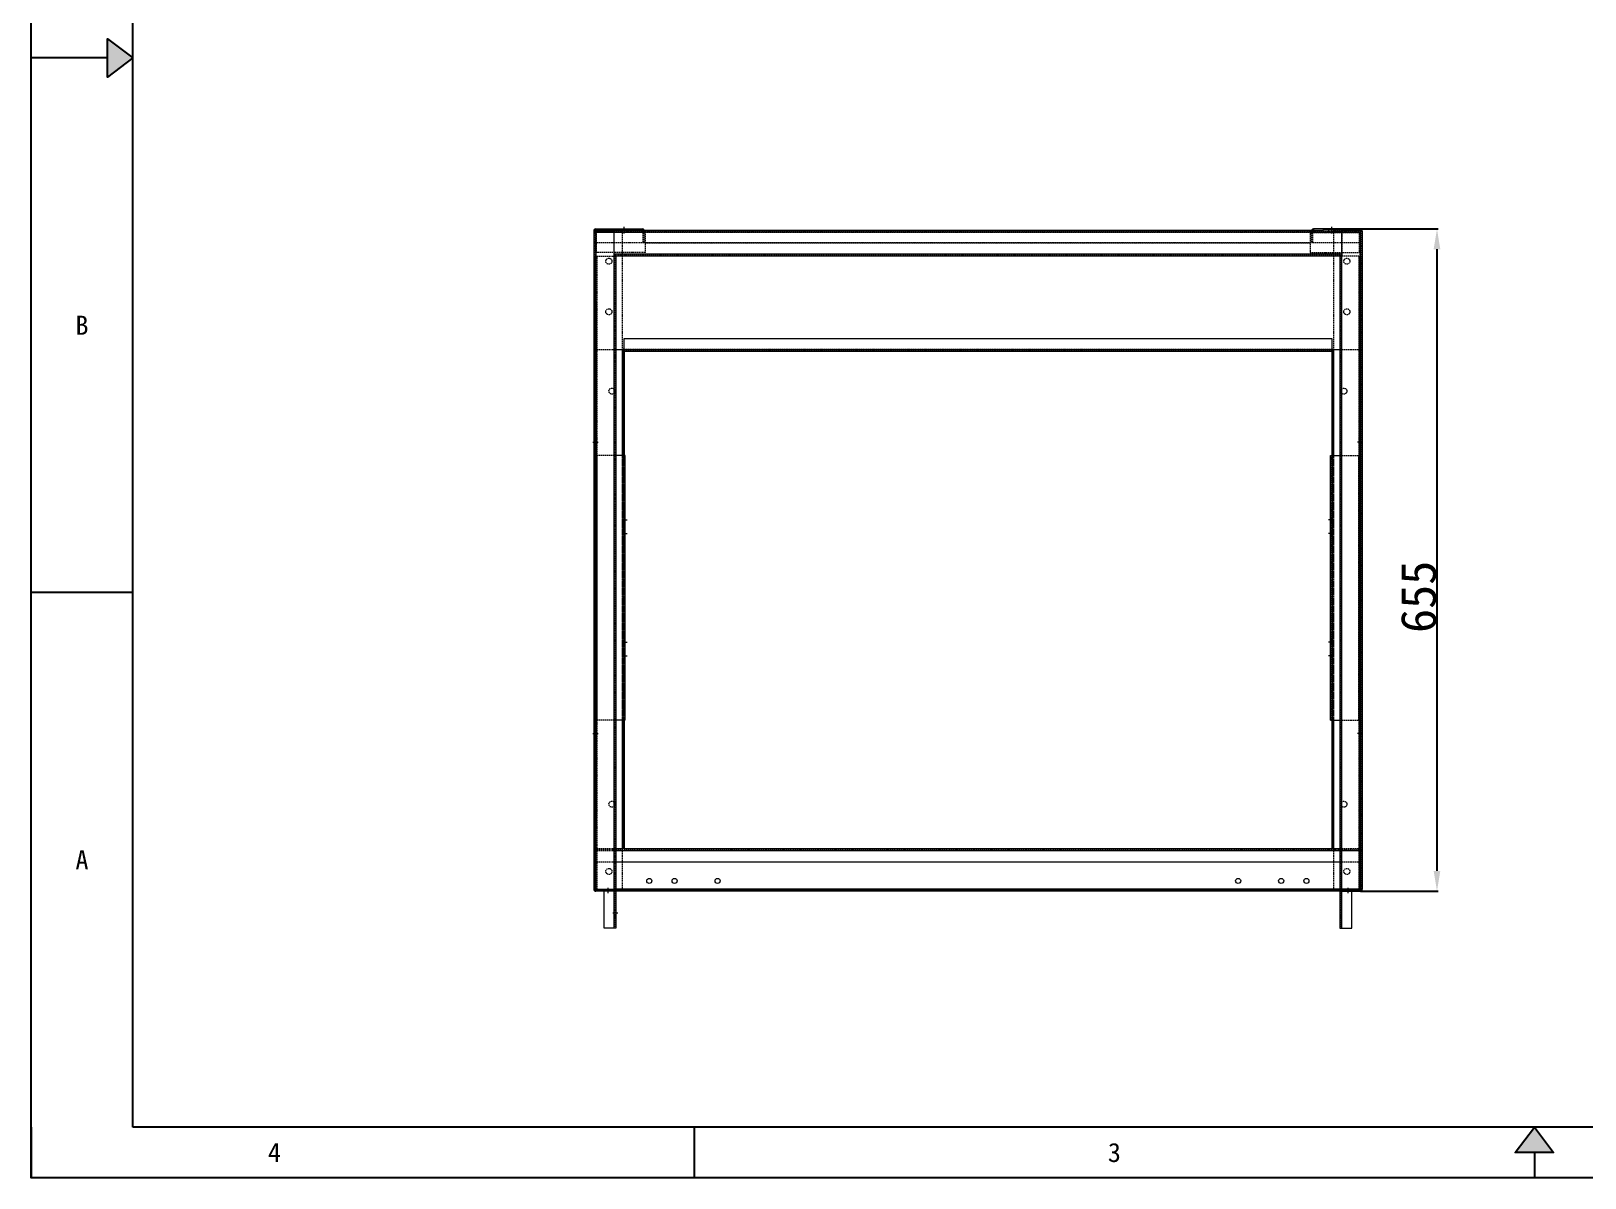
# Model space of a CAD drawing. Header units: millimetres. Extents: x 12436 to 30221, y 8547 to 23793.
# Drawn here: x 12488 to 14025, y 17318 to 18452 of the extents above; entities that cross this region are included whole.
import ezdxf
from ezdxf.enums import TextEntityAlignment as Align

# ---------------------------------------------------------------- set-up
doc = ezdxf.new("R2010")
doc.units = ezdxf.units.MM
doc.header["$PDSIZE"] = -1
for name, pattern in [('CENTERX2', [20.32, 12.7, -2.54, 2.54, -2.54]), ('DOT', [0.25, 0, -0.25]), ('HIDDEN', [1.905, 1.27, -0.635])]:
    doc.linetypes.add(name, pattern=pattern)
doc.layers.add('print', color=30, linetype='Continuous')
doc.styles.add('Dartop', font='SIMFANG.TTF')
doc.dimstyles.new('ISO-25', dxfattribs={"dimtxt": 35, "dimasz": 20, "dimexe": 1.25, "dimexo": 0.625, "dimtad": 1, "dimdsep": 46, "dimtxsty": 'Standard', "dimcen": 2.5, "dimadec": 0, "dimazin": 0, "dimtfac": 1, "dimtmove": 0, "dimatfit": 3, "dimfxl": 1, "dimarcsym": 0})

# ---------------------------------------------------------------- blocks, each defined once
blk = doc.blocks.new('*U6')
at = {"color": 254, "linetype": 'Continuous', "extrusion": (0, 0, -1)}
for points in [[(-17, 0.333), (-16.812, 0.25), (-17, 0.5)], [(-17, 0.333), (-17, 0.5), (-17.188, 0.25)], [(-17, 0.333), (-17.188, 0.25), (-16.812, 0.25)]]:
    blk.add_solid(points, dxfattribs=at)
blk = doc.blocks.new('*U4')
at = {"color": 254, "linetype": 'Continuous', "extrusion": (0, 0, -1)}
for points in [[(-0.833, 11), (-0.75, 10.812), (-0.75, 11.188)], [(-0.833, 11), (-0.75, 11.188), (-1, 11)], [(-0.833, 11), (-1, 11), (-0.75, 10.812)]]:
    blk.add_solid(points, dxfattribs=at)
blk = doc.blocks.new('*D395')
at = {"color": 0, "lineweight": -2}
for p, q in [((13803.1, 18256.3), (13879.9, 18256.3)), ((13878.6, 18236.3), (13878.6, 17621.3)), ((13803.1, 17601.3), (13879.9, 17601.3))]:
    blk.add_line(p, q, dxfattribs=at)
at = {"color": 0}
for points in [[(13875.3, 18236.3), (13881.9, 18236.3), (13878.6, 18256.3)], [(13875.3, 17621.3), (13881.9, 17621.3), (13878.6, 17601.3)]]:
    blk.add_solid(points, dxfattribs=at)
at = {"layer": 'Defpoints', "color": 0}
for p in [(13802.5, 18256.3), (13802.5, 17601.3), (13878.6, 17601.3)]:
    blk.add_point(p, dxfattribs=at)
at = {"color": 0, "insert": (13860.5, 17892.4), "char_height": 35, "attachment_point": 5, "rotation": 90}
blk.add_mtext('655', dxfattribs=at)

msp = doc.modelspace()

# ---------------------------------------------------------------- linework, layer by layer
at = {"color": 0, "linetype": 'DOT'}
for p, q in [((12487.871, 17367.915), (12487.871, 19483.038)), ((15636.836, 17317.555), (12487.871, 17317.555))]:
    msp.add_line(p, q, dxfattribs=at)
at = {"color": 0}
for p, q in [((12588.591, 17367.915), (12588.591, 19483.038)), ((12563.411, 18425.477), (12487.871, 18425.477)), ((12588.591, 17896.696), (12487.871, 17896.696)), ((12487.871, 17367.915), (12487.871, 17317.555)), ((15586.476, 17367.915), (12588.591, 17367.915)), ((13144.013, 17317.555), (13144.013, 17367.915)), ((13974.954, 17342.735), (13974.954, 17317.555)), ((12487.871, 17317.555), (12487.871, 17317.555))]:
    msp.add_line(p, q, dxfattribs=at)
at = {"color": 7, "linetype": 'Continuous', "lineweight": 15}
for p, q in [((13044.442, 18254.394), (13044.442, 17603.268)), ((13044.442, 18254.394), (13046.379, 18254.394)), ((13045.642, 18254.394), (13045.642, 18255.131)), ((13064.502, 18255.131), (13045.642, 18255.131)), ((13046.379, 18255.131), (13046.379, 18256.331)), ((13046.379, 18256.331), (13082.502, 18256.331)), ((13046.379, 18255.131), (13082.502, 18255.131)), ((13046.379, 18254.394), (13046.379, 17603.268)), ((13064.505, 18254.394), (13046.379, 18254.394)), ((13064.502, 18255.131), (13766.209, 18255.131)), ((13064.502, 18254.394), (13064.502, 18255.131)), ((13064.502, 18231.468), (13064.502, 18253.194)), ((13784.379, 18253.194), (13064.502, 18253.194)), ((13064.505, 18229.731), (13064.505, 18254.394)), ((13082.502, 18255.131), (13082.502, 18256.331)), ((13082.502, 18256.331), (13092.502, 18256.331)), ((13092.502, 18256.331), (13092.502, 18255.131)), ((13756.382, 18256.331), (13756.382, 18255.131)), ((13766.382, 18256.331), (13756.382, 18256.331)), ((13766.382, 18255.131), (13766.382, 18256.331)), ((13802.505, 18256.331), (13766.382, 18256.331)), ((13802.505, 18255.131), (13766.382, 18255.131)), ((13784.379, 18254.394), (13802.505, 18254.394)), ((13784.379, 18229.731), (13784.379, 18254.394)), ((13784.382, 18255.131), (13784.382, 18254.394)), ((13802.505, 18255.131), (13802.505, 18256.331)), ((13802.505, 18254.394), (13802.505, 17603.268)), ((13804.442, 18254.394), (13802.505, 18254.394)), ((13804.442, 18254.394), (13804.442, 17603.268)), ((13784.379, 18231.468), (13064.502, 18231.468)), ((13064.505, 17603.268), (13064.505, 18229.731)), ((13064.505, 18229.731), (13066.242, 18229.731)), ((13784.379, 18229.731), (13782.642, 18229.731)), ((13784.379, 17603.268), (13784.379, 18229.731)), ((13782.442, 18229.531), (13066.442, 18229.531)), ((13066.442, 18229.531), (13066.442, 17603.268)), ((13782.442, 18229.531), (13782.442, 17603.268)), ((13074.442, 18137.071), (13074.442, 18148.134)), ((13074.442, 18148.134), (13774.442, 18148.134)), ((13774.442, 18148.134), (13774.442, 18137.071)), ((13066.442, 18137.071), (13073.242, 18137.071)), ((13072.505, 18137.071), (13072.505, 18032.331)), ((13074.442, 18137.331), (13073.242, 18137.331)), ((13073.242, 18137.331), (13073.242, 18032.331)), ((13074.442, 18137.331), (13074.442, 18032.331)), ((13074.442, 18137.071), (13774.442, 18137.071)), ((13074.442, 18135.134), (13074.442, 18137.071)), ((13074.442, 18137.071), (13074.442, 18137.071)), ((13774.442, 18135.134), (13074.442, 18135.134)), ((13774.442, 18137.331), (13775.642, 18137.331)), ((13774.442, 18137.331), (13774.442, 18032.331)), ((13774.442, 18137.071), (13774.442, 18135.134)), ((13774.442, 18137.071), (13774.442, 18137.071)), ((13775.642, 18137.331), (13775.642, 18032.331)), ((13775.642, 18137.071), (13782.442, 18137.071)), ((13776.379, 18137.071), (13776.379, 18032.331)), ((13073.705, 18032.331), (13066.442, 18032.331)), ((13073.705, 17770.331), (13073.705, 18032.331)), ((13075.642, 18032.331), (13073.705, 18032.331)), ((13075.642, 17770.331), (13075.642, 18032.331)), ((13773.242, 17770.331), (13773.242, 18032.331)), ((13773.242, 18032.331), (13775.179, 18032.331)), ((13775.179, 17770.331), (13775.179, 18032.331)), ((13775.179, 18032.331), (13782.442, 18032.331)), ((13073.705, 17770.331), (13066.442, 17770.331)), ((13072.505, 17770.331), (13072.505, 17643.331)), ((13073.242, 17770.331), (13073.242, 17643.331)), ((13075.642, 17770.331), (13073.705, 17770.331)), ((13074.442, 17770.331), (13074.442, 17643.331)), ((13773.242, 17770.331), (13775.179, 17770.331)), ((13774.442, 17770.331), (13774.442, 17643.331)), ((13775.179, 17770.331), (13782.442, 17770.331)), ((13775.642, 17770.331), (13775.642, 17643.331)), ((13776.379, 17770.331), (13776.379, 17643.331)), ((13066.442, 17643.331), (13073.242, 17643.331)), ((13066.442, 17641.394), (13782.442, 17641.394)), ((13066.442, 17630.331), (13782.442, 17630.331)), ((13074.442, 17643.331), (13073.242, 17643.331)), ((13074.442, 17643.331), (13774.442, 17643.331)), ((13774.442, 17643.331), (13775.642, 17643.331)), ((13775.642, 17643.331), (13782.442, 17643.331)), ((13046.379, 17603.268), (13044.442, 17603.268)), ((13045.642, 17603.196), (13045.642, 17603.268)), ((13054.642, 17602.531), (13046.377, 17602.531)), ((13046.379, 17603.268), (13064.505, 17603.268)), ((13066.442, 17602.531), (13046.379, 17602.531)), ((13046.379, 17602.531), (13046.379, 17601.331)), ((13066.442, 17601.331), (13046.379, 17601.331)), ((13047.582, 17602.531), (13047.582, 17602.531)), ((13054.642, 17602.531), (13054.642, 17602.531)), ((13054.642, 17564.531), (13054.642, 17601.331)), ((13066.442, 17603.268), (13064.505, 17603.268)), ((13064.505, 17602.531), (13064.505, 17603.268)), ((13064.505, 17564.531), (13064.505, 17601.331)), ((13782.442, 17603.268), (13066.442, 17603.268)), ((13066.442, 17603.268), (13066.442, 17602.531)), ((13066.442, 17603.268), (13066.442, 17603.268)), ((13066.442, 17603.268), (13066.442, 17602.531)), ((13066.442, 17603.268), (13066.442, 17603.268)), ((13066.442, 17602.531), (13066.442, 17602.531)), ((13782.442, 17602.531), (13066.442, 17602.531)), ((13066.442, 17601.331), (13066.442, 17602.531)), ((13782.442, 17601.331), (13066.442, 17601.331)), ((13066.442, 17601.331), (13066.442, 17564.531)), ((13782.442, 17603.268), (13782.442, 17602.531)), ((13782.442, 17603.268), (13784.379, 17603.268)), ((13782.442, 17603.268), (13782.442, 17603.268)), ((13782.442, 17602.531), (13782.442, 17603.268)), ((13782.442, 17603.268), (13782.442, 17603.268)), ((13782.442, 17602.531), (13802.505, 17602.531)), ((13782.442, 17601.331), (13782.442, 17602.531)), ((13782.442, 17602.531), (13782.442, 17602.531)), ((13782.442, 17601.331), (13782.442, 17564.531)), ((13782.442, 17601.331), (13802.505, 17601.331)), ((13802.505, 17603.268), (13784.379, 17603.268)), ((13784.379, 17602.531), (13784.379, 17603.268)), ((13784.379, 17564.531), (13784.379, 17601.331)), ((13794.242, 17602.531), (13802.507, 17602.531)), ((13794.242, 17602.531), (13794.242, 17602.531)), ((13794.242, 17564.531), (13794.242, 17601.331)), ((13801.302, 17602.531), (13801.302, 17602.531)), ((13802.505, 17603.268), (13804.442, 17603.268)), ((13802.505, 17602.531), (13802.505, 17601.331)), ((13803.242, 17603.196), (13803.242, 17603.268)), ((13064.505, 17564.531), (13054.642, 17564.531)), ((13066.442, 17564.531), (13064.505, 17564.531)), ((13782.442, 17564.531), (13784.379, 17564.531)), ((13784.379, 17564.531), (13794.242, 17564.531))]:
    msp.add_line(p, q, dxfattribs=at)
at = {"color": 7, "linetype": 'HIDDEN', "lineweight": 0}
for p, q in [((13045.642, 18253.931), (13045.642, 18254.394)), ((13045.642, 18254.394), (13045.642, 17603.268)), ((13064.502, 18253.931), (13045.642, 18253.931)), ((13803.242, 18253.194), (13045.642, 18253.194)), ((13803.242, 18253.194), (13045.642, 18253.194)), ((13045.642, 18253.194), (13803.242, 18253.194)), ((13045.642, 18253.194), (13803.242, 18253.194)), ((13047.342, 18252.931), (13045.642, 18252.931)), ((13046.379, 18255.131), (13046.379, 18256.331)), ((13046.379, 18254.394), (13046.379, 17603.268)), ((13046.379, 17603.268), (13046.379, 18254.394)), ((13046.379, 18254.394), (13046.379, 17603.268)), ((13046.842, 18232.931), (13046.842, 18252.931)), ((13047.342, 18232.931), (13047.342, 18252.931)), ((13095.642, 18252.931), (13047.342, 18252.931)), ((13047.342, 18232.931), (13047.342, 18252.931)), ((13064.502, 18253.194), (13064.502, 18254.394)), ((13064.502, 18253.931), (13784.382, 18253.931)), ((13784.382, 18253.194), (13064.502, 18253.194)), ((13064.505, 18254.394), (13072.505, 18254.394)), ((13072.505, 18254.394), (13072.505, 18137.331)), ((13082.502, 18256.331), (13082.502, 18255.131)), ((13093.239, 18254.394), (13094.439, 18254.394)), ((13093.239, 18243.331), (13093.239, 18254.394)), ((13093.239, 18254.394), (13094.439, 18254.394)), ((13094.439, 18243.331), (13094.439, 18254.394)), ((13095.642, 18253.194), (13095.642, 18255.131)), ((13753.242, 18253.194), (13095.642, 18253.194)), ((13095.642, 18252.931), (13095.642, 18253.194)), ((13753.242, 18253.194), (13095.642, 18253.194)), ((13095.642, 18232.931), (13095.642, 18252.931)), ((13753.242, 18255.131), (13753.242, 18253.194)), ((13753.242, 18253.194), (13753.242, 18252.931)), ((13753.242, 18252.931), (13801.542, 18252.931)), ((13753.242, 18252.931), (13753.242, 18232.931)), ((13755.645, 18254.394), (13754.445, 18254.394)), ((13754.445, 18243.331), (13754.445, 18254.394)), ((13755.645, 18254.394), (13754.445, 18254.394)), ((13755.645, 18243.331), (13755.645, 18254.394)), ((13766.382, 18256.331), (13766.382, 18255.131)), ((13776.379, 18254.394), (13776.379, 18137.331)), ((13784.379, 18254.394), (13776.379, 18254.394)), ((13784.382, 18253.194), (13784.379, 18253.194)), ((13784.382, 18254.394), (13784.382, 18253.194)), ((13803.242, 18253.931), (13784.382, 18253.931)), ((13784.382, 18253.194), (13784.382, 18231.468)), ((13801.542, 18252.931), (13801.542, 18232.931)), ((13801.542, 18252.931), (13803.242, 18252.931)), ((13801.542, 18252.931), (13801.542, 18232.931)), ((13802.042, 18252.931), (13802.042, 18232.931)), ((13802.505, 18255.131), (13802.505, 18256.331)), ((13803.242, 18255.131), (13802.505, 18255.131)), ((13802.505, 18254.394), (13802.505, 17603.268)), ((13802.505, 17603.268), (13802.505, 18254.394)), ((13802.505, 18254.394), (13802.505, 17603.268)), ((13803.242, 18254.394), (13803.242, 18255.131)), ((13803.242, 18254.394), (13803.242, 17603.268)), ((13803.242, 18242.631), (13045.642, 18242.631)), ((13047.342, 18232.931), (13045.642, 18232.931)), ((13095.642, 18232.931), (13047.342, 18232.931)), ((13064.502, 18229.531), (13064.502, 18231.468)), ((13784.382, 18231.468), (13064.502, 18231.468)), ((13784.382, 18230.731), (13064.502, 18230.731)), ((13064.505, 17603.268), (13064.505, 18229.731)), ((13065.242, 18229.731), (13065.242, 17603.268)), ((13066.242, 18229.731), (13066.442, 18229.731)), ((13066.442, 18229.731), (13066.442, 18229.531)), ((13094.439, 18243.331), (13093.239, 18243.331)), ((13753.242, 18242.131), (13095.642, 18242.131)), ((13753.242, 18232.931), (13801.542, 18232.931)), ((13754.445, 18243.331), (13755.645, 18243.331)), ((13782.442, 18229.731), (13782.442, 18229.531)), ((13782.642, 18229.731), (13782.442, 18229.731)), ((13783.642, 18229.731), (13783.642, 17603.268)), ((13784.382, 18231.468), (13784.379, 18231.468)), ((13784.379, 17603.268), (13784.379, 18229.731)), ((13784.382, 18231.468), (13784.382, 18229.531)), ((13801.542, 18232.931), (13803.242, 18232.931)), ((13045.642, 17603.268), (13045.642, 18229.531)), ((13045.642, 18229.531), (13064.502, 18229.531)), ((13045.645, 17602.331), (13045.645, 18229.531)), ((13046.845, 17602.331), (13046.845, 18229.531)), ((13047.582, 18229.531), (13047.582, 17602.531)), ((13047.582, 18229.531), (13047.582, 17602.531)), ((13066.442, 18229.531), (13064.502, 18229.531)), ((13064.505, 17564.531), (13064.505, 18229.531)), ((13064.505, 17564.531), (13064.505, 18229.531)), ((13064.505, 17564.531), (13064.505, 18229.531)), ((13064.505, 17603.268), (13064.505, 18229.531)), ((13784.382, 18229.531), (13782.442, 18229.531)), ((13784.379, 17564.531), (13784.379, 18229.531)), ((13784.379, 17564.531), (13784.379, 18229.531)), ((13784.379, 17564.531), (13784.379, 18229.531)), ((13784.379, 17603.268), (13784.379, 18229.531)), ((13803.242, 18229.531), (13784.382, 18229.531)), ((13801.302, 18229.531), (13801.302, 17602.531)), ((13801.302, 18229.531), (13801.302, 17602.531)), ((13802.039, 17602.331), (13802.039, 18229.531)), ((13803.239, 17602.331), (13803.239, 18229.531)), ((13803.242, 17603.268), (13803.242, 18229.531)), ((13045.642, 18185.331), (13046.842, 18185.331)), ((13046.842, 18185.331), (13046.842, 17665.331)), ((13803.242, 18185.331), (13802.042, 18185.331)), ((13802.042, 18185.331), (13802.042, 17665.331)), ((13045.642, 18167.331), (13044.442, 18167.331)), ((13803.242, 18167.331), (13804.442, 18167.331)), ((13045.642, 18137.071), (13066.442, 18137.071)), ((13072.505, 18137.331), (13072.505, 17643.331)), ((13073.242, 18137.331), (13072.505, 18137.331)), ((13072.505, 18137.331), (13072.505, 18137.071)), ((13073.242, 18137.071), (13074.442, 18137.071)), ((13074.442, 18137.071), (13774.442, 18137.071)), ((13774.442, 18137.071), (13074.442, 18137.071)), ((13774.442, 18137.071), (13074.442, 18137.071)), ((13774.442, 18136.334), (13074.442, 18136.334)), ((13774.442, 18137.071), (13775.642, 18137.071)), ((13775.642, 18137.331), (13776.379, 18137.331)), ((13776.379, 18137.331), (13776.379, 17643.331)), ((13776.379, 18137.331), (13776.379, 18137.071)), ((13782.442, 18137.071), (13803.242, 18137.071)), ((13045.642, 18050.331), (13046.842, 18050.331)), ((13045.642, 18045.331), (13046.842, 18045.331)), ((13045.642, 18045.331), (13046.842, 18045.331)), ((13045.642, 18045.331), (13046.842, 18045.331)), ((13045.642, 18045.331), (13046.842, 18045.331)), ((13803.242, 18050.331), (13802.042, 18050.331)), ((13803.242, 18045.331), (13802.042, 18045.331)), ((13803.242, 18045.331), (13802.042, 18045.331)), ((13803.242, 18045.331), (13802.042, 18045.331)), ((13803.242, 18045.331), (13802.042, 18045.331)), ((13045.642, 18032.331), (13047.579, 18032.331)), ((13066.442, 18032.331), (13047.579, 18032.331)), ((13047.579, 18032.331), (13047.579, 17770.331)), ((13047.579, 18032.331), (13047.579, 17770.331)), ((13047.579, 17770.331), (13047.579, 18032.331)), ((13047.579, 17770.331), (13047.579, 18032.331)), ((13072.505, 18032.331), (13072.505, 17770.331)), ((13073.242, 18032.331), (13073.242, 17770.331)), ((13073.705, 17770.331), (13073.705, 18032.331)), ((13073.705, 17770.331), (13073.705, 18032.331)), ((13073.705, 17770.331), (13073.705, 18032.331)), ((13074.442, 17770.331), (13074.442, 18032.331)), ((13074.442, 18032.331), (13074.442, 17770.331)), ((13774.442, 17770.331), (13774.442, 18032.331)), ((13774.442, 18032.331), (13774.442, 17770.331)), ((13775.179, 17770.331), (13775.179, 18032.331)), ((13775.179, 17770.331), (13775.179, 18032.331)), ((13775.179, 17770.331), (13775.179, 18032.331)), ((13775.642, 18032.331), (13775.642, 17770.331)), ((13776.379, 18032.331), (13776.379, 17770.331)), ((13782.442, 18032.331), (13801.305, 18032.331)), ((13801.305, 18032.331), (13801.305, 17770.331)), ((13803.242, 18032.331), (13801.305, 18032.331)), ((13801.305, 18032.331), (13801.305, 17770.331)), ((13801.305, 17770.331), (13801.305, 18032.331)), ((13801.305, 17770.331), (13801.305, 18032.331)), ((13046.842, 17769.871), (13045.642, 17769.871)), ((13045.642, 17769.831), (13046.842, 17769.831)), ((13066.442, 17770.331), (13047.579, 17770.331)), ((13782.442, 17770.331), (13801.305, 17770.331)), ((13802.042, 17769.871), (13803.242, 17769.871)), ((13803.242, 17769.831), (13802.042, 17769.831)), ((13045.642, 17757.331), (13046.842, 17757.331)), ((13045.642, 17757.331), (13046.842, 17757.331)), ((13045.642, 17757.331), (13046.842, 17757.331)), ((13045.642, 17757.331), (13046.842, 17757.331)), ((13803.242, 17757.331), (13802.042, 17757.331)), ((13803.242, 17757.331), (13802.042, 17757.331)), ((13803.242, 17757.331), (13802.042, 17757.331)), ((13803.242, 17757.331), (13802.042, 17757.331)), ((13045.642, 17752.331), (13046.842, 17752.331)), ((13803.242, 17752.331), (13802.042, 17752.331)), ((13045.642, 17677.331), (13044.442, 17677.331)), ((13803.242, 17677.331), (13804.442, 17677.331)), ((13045.642, 17665.331), (13046.842, 17665.331)), ((13045.645, 17665.131), (13046.845, 17665.131)), ((13803.239, 17665.131), (13802.039, 17665.131)), ((13803.242, 17665.331), (13802.042, 17665.331)), ((13045.642, 17643.331), (13066.442, 17643.331)), ((13045.642, 17642.131), (13803.242, 17642.131)), ((13045.642, 17641.394), (13803.242, 17641.394)), ((13045.642, 17641.394), (13803.242, 17641.394)), ((13045.642, 17641.394), (13803.242, 17641.394)), ((13045.642, 17641.394), (13066.442, 17641.394)), ((13045.642, 17630.331), (13066.442, 17630.331)), ((13072.505, 17643.331), (13072.505, 17603.268)), ((13776.379, 17643.331), (13776.379, 17603.268)), ((13782.442, 17643.331), (13803.242, 17643.331)), ((13782.442, 17641.394), (13803.242, 17641.394)), ((13782.442, 17630.331), (13803.242, 17630.331)), ((13045.642, 17603.268), (13066.442, 17603.268)), ((13045.642, 17602.531), (13045.642, 17603.196)), ((13046.377, 17602.531), (13045.642, 17602.531)), ((13047.582, 17602.331), (13045.645, 17602.331)), ((13046.379, 17602.531), (13046.379, 17601.331)), ((13047.582, 17602.531), (13047.582, 17602.331)), ((13053.442, 17601.331), (13053.442, 17602.531)), ((13054.642, 17601.331), (13054.642, 17602.531)), ((13064.505, 17601.331), (13064.505, 17602.531)), ((13065.242, 17603.268), (13065.242, 17564.531)), ((13782.442, 17603.268), (13066.442, 17603.268)), ((13072.505, 17603.268), (13066.442, 17603.268)), ((13066.442, 17602.531), (13066.442, 17601.331)), ((13776.379, 17603.268), (13782.442, 17603.268)), ((13782.442, 17603.268), (13803.242, 17603.268)), ((13782.442, 17602.531), (13782.442, 17601.331)), ((13783.642, 17603.268), (13783.642, 17564.531)), ((13784.379, 17601.331), (13784.379, 17602.531)), ((13794.242, 17601.331), (13794.242, 17602.531)), ((13795.442, 17601.331), (13795.442, 17602.531)), ((13801.302, 17602.531), (13801.302, 17602.331)), ((13801.302, 17602.331), (13803.239, 17602.331)), ((13802.505, 17602.531), (13802.505, 17601.331)), ((13802.507, 17602.531), (13803.242, 17602.531)), ((13803.242, 17602.531), (13803.242, 17603.196))]:
    msp.add_line(p, q, dxfattribs=at)
at = {"color": 7, "linetype": 'CENTERX2', "lineweight": 0}
for p, q in [((13074.442, 18255.131), (13074.442, 18258.331)), ((13074.442, 18251.931), (13074.442, 18255.131)), ((13774.442, 18255.131), (13774.442, 18258.331)), ((13774.442, 18251.931), (13774.442, 18255.131)), ((13043.642, 18045.331), (13048.842, 18045.331)), ((13805.242, 18045.331), (13800.042, 18045.331)), ((13072.442, 17968.581), (13077.642, 17968.581)), ((13776.442, 17968.581), (13771.242, 17968.581)), ((13072.442, 17955.081), (13077.642, 17955.081)), ((13776.442, 17955.081), (13771.242, 17955.081)), ((13072.442, 17847.581), (13077.642, 17847.581)), ((13776.442, 17847.581), (13771.242, 17847.581)), ((13072.442, 17834.081), (13077.642, 17834.081)), ((13776.442, 17834.081), (13771.242, 17834.081)), ((13043.642, 17757.331), (13048.842, 17757.331)), ((13805.242, 17757.331), (13800.042, 17757.331)), ((13058.442, 17604.531), (13058.442, 17599.331)), ((13790.442, 17604.531), (13790.442, 17599.331)), ((13063.242, 17579.731), (13068.442, 17579.731))]:
    msp.add_line(p, q, dxfattribs=at)
at = {"color": 0}
for points in [[(12588.591, 18425.477), (12563.411, 18406.592), (12563.411, 18444.362), (12588.591, 18425.477)], [(13974.954, 17367.915), (13993.839, 17342.735), (13956.069, 17342.735), (13974.954, 17367.915)]]:
    msp.add_lwpolyline(points, close=True, dxfattribs=at)
at = {"color": 7, "linetype": 'HIDDEN', "lineweight": 0, "flags": 128}
for points in [[(13094.439, 18254.394), (13094.401, 18254.772), (13094.293, 18255.131)], [(13754.445, 18254.394), (13754.483, 18254.772), (13754.591, 18255.131)]]:
    msp.add_lwpolyline(points, dxfattribs=at)
at = {"color": 7, "linetype": 'HIDDEN', "lineweight": 0}
for centre in [(13059.442, 18224.394), (13789.442, 18224.394), (13059.442, 18174.394), (13789.442, 18174.394), (13062.442, 18095.894), (13786.442, 18095.894), (13062.442, 17687.268), (13786.442, 17687.268), (13059.442, 17620.768), (13789.442, 17620.768)]:
    msp.add_circle(centre, 3, dxfattribs=at)
at = {"color": 7, "linetype": 'Continuous', "lineweight": 15}
for centre in [(13099.442, 17611.331), (13124.442, 17611.331), (13166.942, 17611.331), (13681.942, 17611.331), (13724.442, 17611.331), (13749.442, 17611.331)]:
    msp.add_circle(centre, 2.5, dxfattribs=at)
for centre, radius, start, end in [((13046.379, 18254.394), 1.937, 90, 180), ((13046.379, 18254.394), 0.737, 90, 180), ((13092.502, 18254.394), 1.937, 22.355818, 90), ((13756.382, 18254.394), 1.937, 90, 157.644182), ((13802.505, 18254.394), 1.937, 0, 90), ((13802.505, 18254.394), 0.737, 0, 90)]:
    msp.add_arc(centre, radius, start, end, dxfattribs=at)
at = {"color": 7, "linetype": 'HIDDEN', "lineweight": 0}
for centre, start, end in [((13092.502, 18254.394), 0, 90), ((13756.382, 18254.394), 90, 180)]:
    msp.add_arc(centre, 0.737, start, end, dxfattribs=at)
for points in [[(13071.442, 18256.331), (13071.442, 18255.131)], [(13071.442, 18255.131), (13071.442, 18253.931)], [(13077.442, 18255.131), (13077.442, 18256.331)], [(13077.442, 18253.931), (13077.442, 18255.131)], [(13771.442, 18256.331), (13771.442, 18255.131)], [(13771.442, 18255.131), (13771.442, 18253.931)], [(13777.442, 18255.131), (13777.442, 18256.331)], [(13777.442, 18253.931), (13777.442, 18255.131)], [(13066.442, 18159.831), (13065.242, 18159.831)], [(13065.242, 18155.831), (13066.442, 18155.831)], [(13783.642, 18159.831), (13782.442, 18159.831)], [(13782.442, 18155.831), (13783.642, 18155.831)], [(13066.442, 18128.831), (13065.242, 18128.831)], [(13065.242, 18124.831), (13066.442, 18124.831)], [(13783.642, 18128.831), (13782.442, 18128.831)], [(13782.442, 18124.831), (13783.642, 18124.831)], [(13066.442, 17993.831), (13065.242, 17993.831)], [(13065.242, 17989.831), (13066.442, 17989.831)], [(13783.642, 17993.831), (13782.442, 17993.831)], [(13782.442, 17989.831), (13783.642, 17989.831)], [(13075.642, 17970.331), (13074.442, 17970.331)], [(13774.442, 17970.331), (13773.242, 17970.331)], [(13066.442, 17962.831), (13065.242, 17962.831)], [(13065.242, 17958.831), (13066.442, 17958.831)], [(13074.442, 17966.831), (13075.642, 17966.831)], [(13075.642, 17956.831), (13074.442, 17956.831)], [(13074.442, 17953.331), (13075.642, 17953.331)], [(13773.242, 17966.831), (13774.442, 17966.831)], [(13774.442, 17956.831), (13773.242, 17956.831)], [(13773.242, 17953.331), (13774.442, 17953.331)], [(13783.642, 17962.831), (13782.442, 17962.831)], [(13782.442, 17958.831), (13783.642, 17958.831)], [(13075.642, 17849.331), (13074.442, 17849.331)], [(13074.442, 17845.831), (13075.642, 17845.831)], [(13774.442, 17849.331), (13773.242, 17849.331)], [(13773.242, 17845.831), (13774.442, 17845.831)], [(13075.642, 17835.831), (13074.442, 17835.831)], [(13074.442, 17832.331), (13075.642, 17832.331)], [(13774.442, 17835.831), (13773.242, 17835.831)], [(13773.242, 17832.331), (13774.442, 17832.331)], [(13066.442, 17722.831), (13065.242, 17722.831)], [(13783.642, 17722.831), (13782.442, 17722.831)], [(13065.242, 17718.831), (13066.442, 17718.831)], [(13782.442, 17718.831), (13783.642, 17718.831)], [(13066.442, 17691.831), (13065.242, 17691.831)], [(13783.642, 17691.831), (13782.442, 17691.831)], [(13065.242, 17687.831), (13066.442, 17687.831)], [(13782.442, 17687.831), (13783.642, 17687.831)], [(13055.442, 17602.531), (13055.442, 17601.331)], [(13061.442, 17601.331), (13061.442, 17602.531)], [(13787.442, 17602.531), (13787.442, 17601.331)], [(13793.442, 17601.331), (13793.442, 17602.531)], [(13066.442, 17582.231), (13065.242, 17582.231)], [(13065.242, 17577.231), (13066.442, 17577.231)], [(13783.642, 17582.231), (13782.442, 17582.231)], [(13782.442, 17577.231), (13783.642, 17577.231)]]:
    msp.add_open_spline(points, degree=1, dxfattribs=at)
for points, knots in [([(13047.579, 17770.331), (13047.325, 17770.293), (13046.817, 17770.216), (13046.177, 17770.101), (13045.729, 17769.986), (13045.671, 17769.909), (13045.642, 17769.871)], [0, 0, 0, 0, 0.24998692, 0.499992037, 0.749993147, 1, 1, 1, 1]), ([(13047.579, 17770.331), (13047.482, 17770.293), (13047.289, 17770.216), (13047.046, 17770.101), (13046.875, 17769.986), (13046.853, 17769.909), (13046.842, 17769.871)], [0, 0, 0, 0, 0.24997779, 0.49997875, 0.74998901, 1, 1, 1, 1]), ([(13801.305, 17770.331), (13801.559, 17770.293), (13802.067, 17770.216), (13802.707, 17770.101), (13803.155, 17769.986), (13803.213, 17769.909), (13803.242, 17769.871)], [0, 0, 0, 0, 0.24999783, 0.49999741, 0.7499979, 1, 1, 1, 1]), ([(13801.305, 17770.331), (13801.402, 17770.293), (13801.595, 17770.216), (13801.838, 17770.101), (13802.009, 17769.986), (13802.031, 17769.909), (13802.042, 17769.871)], [0, 0, 0, 0, 0.24998469, 0.49999123, 0.74999524, 1, 1, 1, 1])]:
    msp.add_open_spline(points, degree=3, knots=knots, dxfattribs=at)
at = {"color": 7, "linetype": 'Continuous', "lineweight": 15}
for points, knots in [([(13044.442, 17603.268), (13044.471, 17603.014), (13044.529, 17602.506), (13044.977, 17601.866), (13045.617, 17601.418), (13046.125, 17601.36), (13046.379, 17601.331)], [0, 0, 0, 0, 0.25000138, 0.5, 0.74999862, 1, 1, 1, 1]), ([(13045.642, 17603.268), (13045.653, 17603.171), (13045.675, 17602.978), (13045.846, 17602.735), (13046.089, 17602.564), (13046.282, 17602.542), (13046.379, 17602.531)], [0, 0, 0, 0, 0.2499785, 0.50000118, 0.74998076, 1, 1, 1, 1]), ([(13803.242, 17603.268), (13803.231, 17603.171), (13803.209, 17602.978), (13803.038, 17602.735), (13802.795, 17602.564), (13802.602, 17602.542), (13802.505, 17602.531)], [0, 0, 0, 0, 0.24998383, 0.50001193, 0.75001096, 1, 1, 1, 1]), ([(13804.442, 17603.268), (13804.413, 17603.014), (13804.355, 17602.506), (13803.907, 17601.866), (13803.267, 17601.418), (13802.759, 17601.36), (13802.505, 17601.331)], [0, 0, 0, 0, 0.250004256, 0.500006103, 0.750002781, 1, 1, 1, 1])]:
    msp.add_open_spline(points, degree=3, knots=knots, dxfattribs=at)
at = {"layer": 'print', "color": 4}
msp.add_lwpolyline([(12487.871, 19533.398), (15687.196, 19533.398), (15687.196, 17317.555), (12487.871, 17317.555)], close=True, dxfattribs=at)

# ---------------------------------------------------------------- block references
at = {"color": 0, "linetype": 'Continuous', "xscale": 100.7201327453367, "yscale": 100.7201327461007, "zscale": 100.7201327460931}
for name, p in [('*U4', (12487.871, 17317.555)), ('*U6', (12262.712, 17317.555))]:
    msp.add_blockref(name, p, dxfattribs=at)

# ---------------------------------------------------------------- texts
at = {"color": 0, "style": 'Dartop'}
for s, p in [('B', (12538.231, 18161.086)), ('A', (12538.231, 17632.306)), ('4', (12728.542, 17342.735)), ('3', (13559.483, 17342.735))]:
    msp.add_text(s, height=18.885, dxfattribs=at).set_placement(p, align=Align.MIDDLE_CENTER)

# ---------------------------------------------------------------- dimensions: what is measured, and where the dimension line sits
dim = msp.add_linear_dim(base=(13878.601, 17601.331), p1=(13802.505, 18256.331), p2=(13802.505, 17601.331), angle=90, dimstyle='ISO-25')
dim.commit()
dim.dimension.update_dxf_attribs({"geometry": '*D395', "text_midpoint": (13878.601, 17892.448), "dimtype": 160})

doc.saveas('drawing.dxf')
